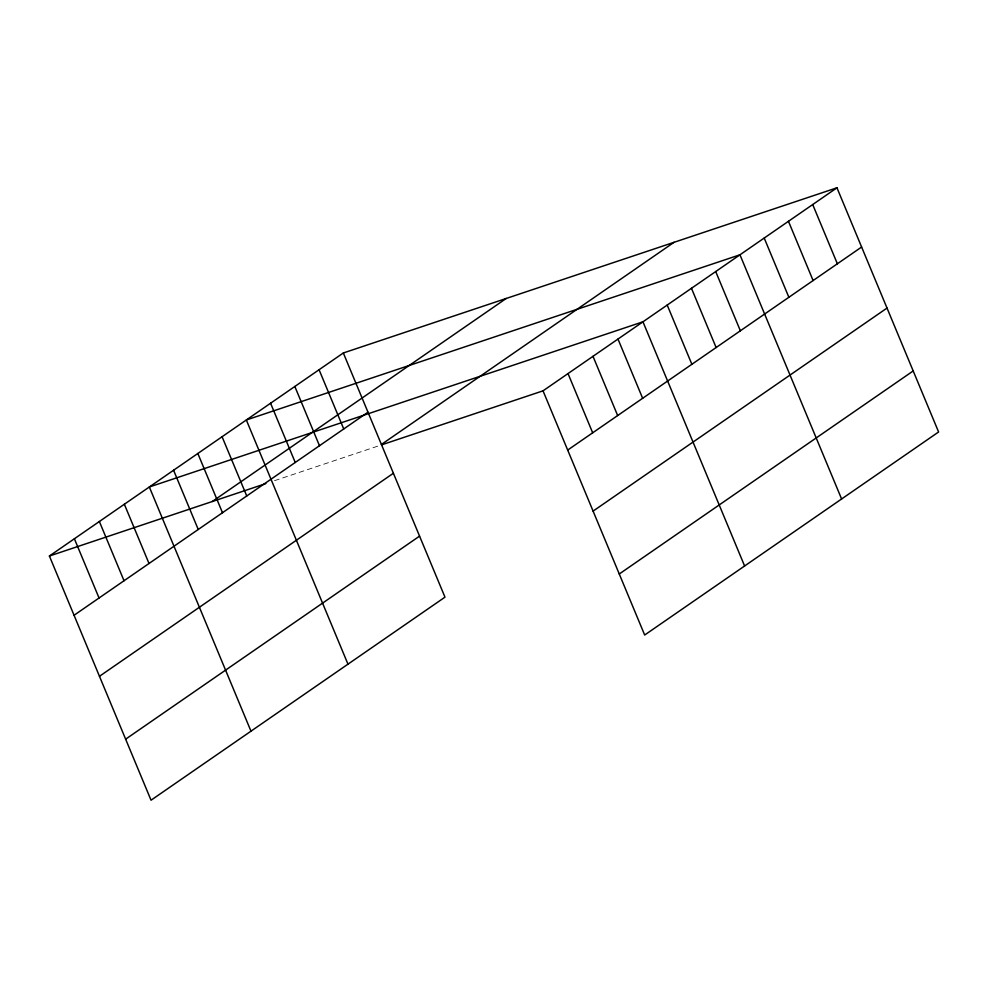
<?xml version="1.0" encoding="UTF-8"?>
<svg xmlns="http://www.w3.org/2000/svg" width="988" height="988" viewBox="0 0 988 988"><rect width="100%" height="100%" fill="white"/><g stroke="black" fill="none" stroke-linecap="round" stroke-linejoin="round"><path stroke-width="0.74" stroke-dasharray="4.94 3.71" d="M274.516 480.687L378.688 445.835"/><path stroke-width="1.48" d="M343.33 352.975L444.971 597.16L151.041 800.206L49.4 556.022L343.33 352.975L836.96 187.794L938.6 431.978L644.67 635.025L543.029 390.84L836.96 187.794M212.297 501.509L506.226 298.462M74.063 615.265L367.981 412.218M381.38 444.489L674.063 242.307M99.467 676.298L393.385 473.252M125.637 739.172L419.567 536.126M567.692 450.071L861.61 247.037M593.096 511.105L887.014 308.071M619.266 573.991L913.196 370.945M49.4 556.022L265.834 483.601M381.59 444.859L543.029 390.84M812.704 204.541L837.367 263.784M788.461 221.3L813.112 280.543M764.206 238.046L788.869 297.289M841.603 498.977L739.963 254.793L246.333 419.986L347.974 664.171M715.707 271.552L740.37 330.795M691.464 288.298L716.127 347.541M667.209 305.057L691.872 364.288M744.606 565.988L642.966 321.804L149.336 486.985L250.977 731.169M617.982 339.057L642.645 398.3M592.998 356.322L617.661 415.565M568.014 373.575L592.677 432.818M319.075 369.734L343.738 428.965M294.832 386.481L319.482 445.724M270.576 403.228L295.239 462.47M222.078 436.733L246.741 495.976M197.835 453.48L222.485 512.723M173.579 470.239L198.242 529.469M124.352 504.251L149.015 563.481M99.368 521.503L124.031 580.746M74.384 538.756L99.047 597.999"/></g></svg>
